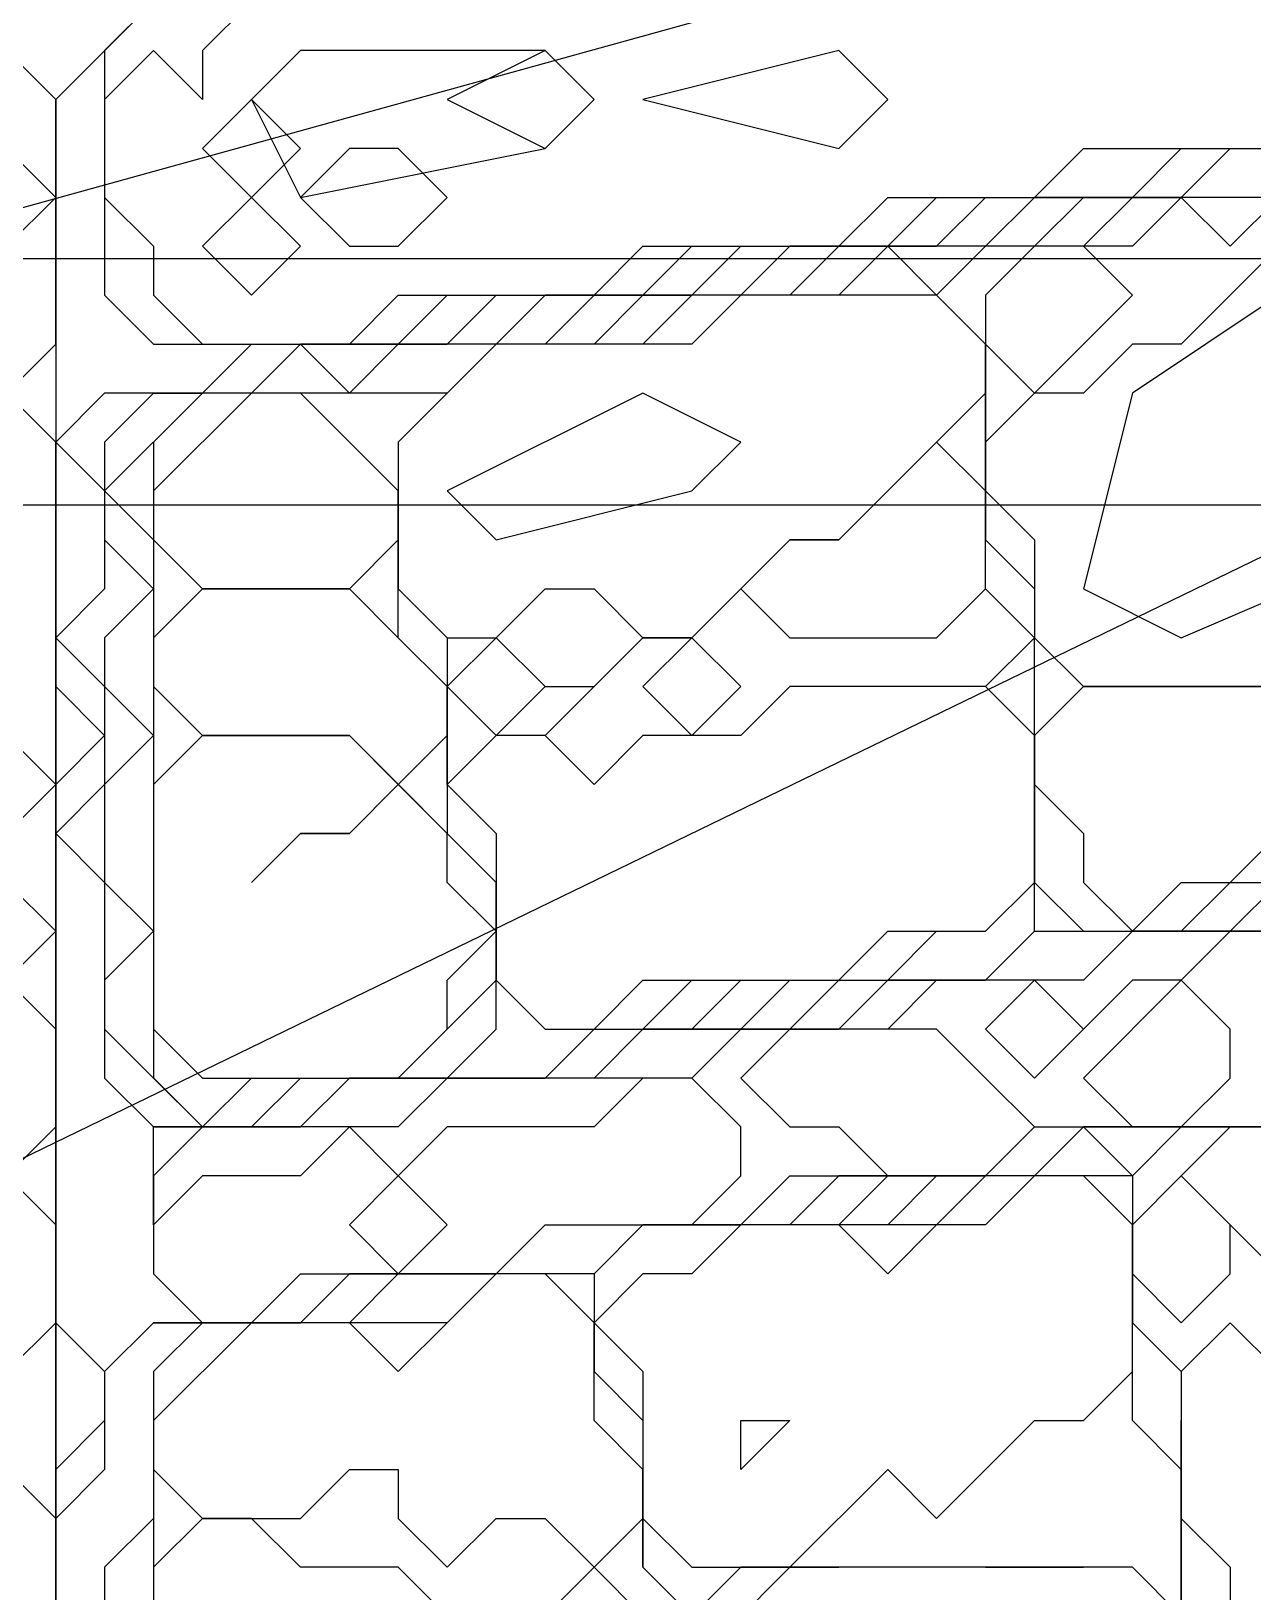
# Model space of a CAD drawing. Extents: x 46 to 224, y 52 to 151.
# Drawn here: x 108.45 to 123.3, y 118.78 to 137.76 of the extents above; entities that cross this region are included whole.
import ezdxf

# ---------------------------------------------------------------- set-up
doc = ezdxf.new("R2010")
doc.units = 0
doc.layers.add('OUTLINE', color=1, linetype='CONTINUOUS')

msp = doc.modelspace()

# ---------------------------------------------------------------- linework, layer by layer
for p, q in [((109.9341, 138.123), (108.7437, 136.9326)), ((109.9341, 138.123), (108.7437, 136.9326)), ((109.9341, 138.123), (109.3389, 137.5278)), ((111.1246, 138.123), (110.5294, 137.5278)), ((111.1246, 138.123), (110.5294, 137.5278)), ((108.7437, 136.9326), (108.1484, 137.5278)), ((109.3389, 137.5278), (109.3389, 134.5516)), ((109.9341, 137.5278), (109.3389, 136.9326)), ((109.9341, 137.5278), (109.3389, 136.9326)), ((110.5294, 136.9326), (109.9341, 137.5278)), ((110.5294, 136.9326), (109.9341, 137.5278)), ((110.5294, 137.5278), (110.5294, 136.9326)), ((110.5294, 137.5278), (110.5294, 136.9326)), ((111.7198, 137.5278), (111.1246, 136.9326)), ((111.7198, 137.5278), (111.1246, 136.9326)), ((114.696, 137.5278), (111.7198, 137.5278)), ((114.696, 137.5278), (111.7198, 137.5278)), ((114.696, 137.5278), (113.5056, 136.9326)), ((115.2913, 136.9326), (114.696, 137.5278)), ((115.2913, 136.9326), (114.696, 137.5278)), ((115.2913, 136.9326), (114.696, 137.5278)), ((118.2675, 137.5278), (115.8865, 136.9326)), ((118.2675, 137.5278), (115.8865, 136.9326)), ((118.8627, 136.9326), (118.2675, 137.5278)), ((118.8627, 136.9326), (118.2675, 137.5278)), ((108.7437, 136.9326), (108.7437, 85.7421)), ((108.7437, 136.9326), (108.7437, 85.7421)), ((108.7437, 133.9564), (108.7437, 136.9326)), ((109.3389, 136.9326), (109.3389, 135.7421)), ((109.3389, 136.9326), (109.3389, 135.7421)), ((111.1246, 136.9326), (110.5294, 136.3373)), ((111.1246, 136.9326), (111.7198, 135.7421)), ((111.1246, 136.9326), (111.7198, 135.7421)), ((111.7198, 136.3373), (111.1246, 136.9326)), ((113.5056, 136.9326), (114.696, 136.3373)), ((114.696, 136.3373), (115.2913, 136.9326)), ((114.696, 136.3373), (115.2913, 136.9326)), ((114.696, 136.3373), (115.2913, 136.9326)), ((115.8865, 136.9326), (118.2675, 136.3373)), ((115.8865, 136.9326), (118.2675, 136.3373)), ((118.2675, 136.3373), (118.8627, 136.9326)), ((118.2675, 136.3373), (118.8627, 136.9326)), ((108.7437, 135.7421), (108.1484, 136.3373)), ((110.5294, 136.3373), (111.1246, 135.7421)), ((111.1246, 135.7421), (111.7198, 136.3373)), ((111.7198, 135.7421), (114.696, 136.3373)), ((111.7198, 135.7421), (114.696, 136.3373)), ((112.3151, 136.3373), (111.7198, 135.7421)), ((112.9103, 136.3373), (112.3151, 136.3373)), ((113.5056, 135.7421), (112.9103, 136.3373)), ((120.6484, 135.7421), (121.2437, 136.3373)), ((120.6484, 135.7421), (121.2437, 136.3373)), ((121.2437, 136.3373), (124.2198, 136.3373)), ((121.2437, 136.3373), (124.2198, 136.3373)), ((121.8389, 135.7421), (122.4341, 136.3373)), ((122.4341, 135.7421), (123.0294, 136.3373)), ((122.4341, 135.7421), (123.0294, 136.3373)), ((122.4341, 136.3373), (124.8151, 136.3373)), ((123.0294, 136.3373), (125.4103, 136.3373)), ((123.0294, 136.3373), (125.4103, 136.3373)), ((108.1484, 135.1468), (108.7437, 135.7421)), ((109.3389, 135.7421), (109.9341, 135.1468)), ((109.3389, 135.7421), (109.9341, 135.1468)), ((111.1246, 135.7421), (110.5294, 135.1468)), ((111.7198, 135.1468), (111.1246, 135.7421)), ((111.7198, 135.7421), (112.3151, 135.1468)), ((112.9103, 135.1468), (113.5056, 135.7421)), ((118.2675, 135.1468), (118.8627, 135.7421)), ((118.2675, 135.1468), (118.8627, 135.7421)), ((118.8627, 135.1468), (119.4579, 135.7421)), ((118.8627, 135.7421), (120.6484, 135.7421)), ((118.8627, 135.7421), (120.6484, 135.7421)), ((119.4579, 135.1468), (120.0532, 135.7421)), ((119.4579, 135.1468), (120.0532, 135.7421)), ((119.4579, 135.7421), (121.8389, 135.7421)), ((120.6484, 135.7421), (120.0532, 135.1468)), ((120.0532, 135.7421), (122.4341, 135.7421)), ((120.6484, 135.7421), (120.0532, 135.1468)), ((120.0532, 135.7421), (122.4341, 135.7421)), ((123.6246, 135.7421), (120.6484, 135.7421)), ((123.6246, 135.7421), (120.6484, 135.7421)), ((121.2437, 135.7421), (120.6484, 135.1468)), ((121.2437, 135.7421), (120.6484, 135.1468)), ((121.2437, 135.7421), (120.6484, 135.1468)), ((121.8389, 135.7421), (121.2437, 135.1468)), ((121.8389, 135.7421), (121.2437, 135.1468)), ((121.8389, 135.7421), (121.2437, 135.1468)), ((124.2198, 135.7421), (121.2437, 135.7421)), ((124.2198, 135.7421), (121.2437, 135.7421)), ((121.8389, 135.7421), (121.2437, 135.1468)), ((124.2198, 135.7421), (121.2437, 135.7421)), ((124.8151, 135.7421), (121.8389, 135.7421)), ((124.8151, 135.7421), (121.8389, 135.7421)), ((124.8151, 135.7421), (121.8389, 135.7421)), ((124.8151, 135.7421), (121.8389, 135.7421)), ((122.4341, 135.7421), (121.8389, 135.1468)), ((123.0294, 135.1468), (122.4341, 135.7421)), ((123.6246, 135.7421), (123.0294, 135.1468)), ((109.9341, 135.1468), (109.9341, 134.5516)), ((109.9341, 135.1468), (109.9341, 134.5516)), ((110.5294, 135.1468), (111.1246, 134.5516)), ((111.1246, 134.5516), (111.7198, 135.1468)), ((112.3151, 135.1468), (112.9103, 135.1468)), ((115.2913, 134.5516), (115.8865, 135.1468)), ((115.2913, 134.5516), (115.8865, 135.1468)), ((115.8865, 134.5516), (116.4818, 135.1468)), ((115.8865, 135.1468), (118.2675, 135.1468)), ((115.8865, 135.1468), (118.2675, 135.1468)), ((116.4818, 134.5516), (117.077, 135.1468)), ((116.4818, 134.5516), (117.077, 135.1468)), ((116.4818, 135.1468), (118.8627, 135.1468)), ((117.6722, 135.1468), (117.077, 134.5516)), ((117.077, 135.1468), (119.4579, 135.1468)), ((117.6722, 135.1468), (117.077, 134.5516)), ((117.077, 135.1468), (119.4579, 135.1468)), ((120.0532, 135.1468), (117.6722, 135.1468)), ((120.0532, 135.1468), (117.6722, 135.1468)), ((118.2675, 135.1468), (117.6722, 134.5516)), ((118.2675, 135.1468), (117.6722, 134.5516)), ((118.2675, 135.1468), (117.6722, 134.5516)), ((118.8627, 135.1468), (118.2675, 134.5516)), ((118.8627, 135.1468), (118.2675, 134.5516)), ((118.8627, 135.1468), (118.2675, 134.5516)), ((120.6484, 135.1468), (118.2675, 135.1468)), ((120.6484, 135.1468), (118.2675, 135.1468)), ((118.8627, 135.1468), (118.2675, 134.5516)), ((120.6484, 135.1468), (118.2675, 135.1468)), ((121.2437, 135.1468), (118.8627, 135.1468)), ((121.2437, 135.1468), (118.8627, 135.1468)), ((121.2437, 135.1468), (118.8627, 135.1468)), ((119.4579, 134.5516), (118.8627, 135.1468)), ((120.0532, 135.1468), (119.4579, 134.5516)), ((121.2437, 135.1468), (120.0532, 135.1468)), ((120.6484, 135.1468), (120.0532, 134.5516)), ((120.6484, 135.1468), (120.0532, 134.5516)), ((121.8389, 135.1468), (120.6484, 135.1468)), ((121.2437, 135.1468), (120.6484, 135.1468)), ((121.8389, 134.5516), (121.2437, 135.1468)), ((123.6246, 135.1468), (122.4341, 133.9564)), ((109.3389, 134.5516), (109.9341, 133.9564)), ((109.9341, 134.5516), (110.5294, 133.9564)), ((109.9341, 134.5516), (110.5294, 133.9564)), ((112.3151, 133.9564), (112.9103, 134.5516)), ((112.3151, 133.9564), (112.9103, 134.5516)), ((112.9103, 133.9564), (113.5056, 134.5516)), ((112.9103, 134.5516), (115.2913, 134.5516)), ((112.9103, 134.5516), (115.2913, 134.5516)), ((113.5056, 133.9564), (114.1008, 134.5516)), ((113.5056, 133.9564), (114.1008, 134.5516)), ((113.5056, 134.5516), (115.8865, 134.5516)), ((114.696, 134.5516), (114.1008, 133.9564)), ((114.1008, 134.5516), (116.4818, 134.5516)), ((114.696, 134.5516), (114.1008, 133.9564)), ((114.1008, 134.5516), (116.4818, 134.5516)), ((117.077, 134.5516), (114.696, 134.5516)), ((117.077, 134.5516), (114.696, 134.5516)), ((115.2913, 134.5516), (114.696, 133.9564)), ((115.2913, 134.5516), (114.696, 133.9564)), ((115.2913, 134.5516), (114.696, 133.9564)), ((115.8865, 134.5516), (115.2913, 133.9564)), ((115.8865, 134.5516), (115.2913, 133.9564)), ((115.8865, 134.5516), (115.2913, 133.9564)), ((117.6722, 134.5516), (115.2913, 134.5516)), ((117.6722, 134.5516), (115.2913, 134.5516)), ((115.8865, 134.5516), (115.2913, 133.9564)), ((117.6722, 134.5516), (115.2913, 134.5516)), ((118.2675, 134.5516), (115.8865, 134.5516)), ((118.2675, 134.5516), (115.8865, 134.5516)), ((118.2675, 134.5516), (115.8865, 134.5516)), ((118.2675, 134.5516), (115.8865, 134.5516)), ((116.4818, 134.5516), (115.8865, 133.9564)), ((119.4579, 134.5516), (116.4818, 134.5516)), ((117.077, 134.5516), (116.4818, 133.9564)), ((119.4579, 134.5516), (117.077, 134.5516)), ((120.0532, 133.9564), (119.4579, 134.5516)), ((120.0532, 133.9564), (119.4579, 134.5516)), ((120.0532, 134.5516), (120.0532, 131.5754)), ((120.0532, 134.5516), (120.0532, 133.9564)), ((121.2437, 133.9564), (121.8389, 134.5516)), ((123.6246, 134.5516), (121.8389, 133.3611)), ((123.6246, 134.5516), (121.8389, 133.3611)), ((107.5532, 132.7659), (108.7437, 133.9564)), ((109.9341, 133.9564), (112.9103, 133.9564)), ((110.5294, 133.3611), (111.1246, 133.9564)), ((110.5294, 133.3611), (111.1246, 133.9564)), ((110.5294, 133.9564), (112.3151, 133.9564)), ((110.5294, 133.9564), (112.3151, 133.9564)), ((111.7198, 133.9564), (111.1246, 133.3611)), ((111.1246, 133.9564), (113.5056, 133.9564)), ((111.7198, 133.9564), (111.1246, 133.3611)), ((111.1246, 133.9564), (113.5056, 133.9564)), ((111.7198, 133.9564), (111.1246, 133.3611)), ((114.1008, 133.9564), (111.7198, 133.9564)), ((114.1008, 133.9564), (111.7198, 133.9564)), ((112.3151, 133.3611), (111.7198, 133.9564)), ((112.9103, 133.9564), (112.3151, 133.3611)), ((112.9103, 133.9564), (112.3151, 133.3611)), ((112.9103, 133.9564), (112.3151, 133.3611)), ((112.9103, 133.9564), (112.3151, 133.3611)), ((112.9103, 133.9564), (112.3151, 133.3611)), ((112.9103, 133.9564), (112.3151, 133.3611)), ((112.9103, 133.9564), (112.3151, 133.3611)), ((115.2913, 133.9564), (112.9103, 133.9564)), ((115.2913, 133.9564), (112.9103, 133.9564)), ((115.2913, 133.9564), (112.9103, 133.9564)), ((114.696, 133.9564), (112.9103, 133.9564)), ((114.696, 133.9564), (112.9103, 133.9564)), ((115.2913, 133.9564), (112.9103, 133.9564)), ((114.1008, 133.9564), (112.9103, 132.7659)), ((114.696, 133.9564), (112.9103, 133.9564)), ((114.1008, 133.9564), (113.5056, 133.3611)), ((115.8865, 133.9564), (114.1008, 133.9564)), ((116.4818, 133.9564), (114.1008, 133.9564)), ((120.0532, 130.9802), (120.0532, 133.9564)), ((120.0532, 133.9564), (120.6484, 133.3611)), ((120.0532, 133.3611), (120.0532, 133.9564)), ((120.6484, 133.3611), (121.2437, 133.9564)), ((121.8389, 133.9564), (121.2437, 133.3611)), ((122.4341, 133.9564), (121.8389, 133.9564)), ((108.7437, 132.7659), (108.1484, 133.3611)), ((108.7437, 132.7659), (108.1484, 133.3611)), ((109.3389, 133.3611), (108.7437, 132.7659)), ((109.3389, 133.3611), (108.7437, 132.7659)), ((109.3389, 133.3611), (108.7437, 132.7659)), ((109.9341, 133.3611), (109.3389, 132.7659)), ((109.9341, 133.3611), (109.3389, 132.7659)), ((109.9341, 133.3611), (109.3389, 132.7659)), ((111.1246, 133.3611), (109.3389, 133.3611)), ((112.3151, 133.3611), (109.3389, 133.3611)), ((110.5294, 133.3611), (109.3389, 132.1707)), ((112.3151, 133.3611), (109.3389, 133.3611)), ((112.3151, 133.3611), (109.9341, 133.3611)), ((112.3151, 133.3611), (109.9341, 133.3611)), ((112.3151, 133.3611), (109.9341, 133.3611)), ((111.1246, 133.3611), (109.9341, 133.3611)), ((109.9341, 133.3611), (110.5294, 133.3611)), ((111.1246, 133.3611), (109.9341, 133.3611)), ((109.9341, 133.3611), (110.5294, 133.3611)), ((110.5294, 133.3611), (109.9341, 132.7659)), ((111.1246, 133.3611), (109.9341, 132.1707)), ((112.3151, 133.3611), (110.5294, 133.3611)), ((113.5056, 133.3611), (110.5294, 133.3611)), ((111.7198, 133.3611), (111.1246, 133.3611)), ((112.3151, 132.7659), (111.7198, 133.3611)), ((115.8865, 133.3611), (113.5056, 132.1707)), ((115.8865, 133.3611), (113.5056, 132.1707)), ((117.077, 132.7659), (115.8865, 133.3611)), ((117.077, 132.7659), (115.8865, 133.3611)), ((119.4579, 132.7659), (120.0532, 133.3611)), ((120.0532, 133.3611), (120.0532, 132.1707)), ((120.0532, 132.7659), (120.0532, 133.3611)), ((120.6484, 133.3611), (120.0532, 132.7659)), ((121.2437, 133.3611), (120.6484, 133.3611)), ((121.8389, 133.3611), (121.2437, 130.9802)), ((121.8389, 133.3611), (121.2437, 130.9802)), ((108.7437, 86.3373), (108.7437, 132.7659)), ((108.7437, 86.3373), (108.7437, 132.7659)), ((108.7437, 132.7659), (108.7437, 129.7897)), ((108.7437, 132.7659), (109.3389, 132.1707)), ((108.7437, 132.7659), (109.3389, 132.1707)), ((109.3389, 132.7659), (109.3389, 131.5754)), ((109.3389, 132.7659), (109.3389, 131.5754)), ((109.3389, 132.7659), (109.3389, 131.5754)), ((109.9341, 132.7659), (109.9341, 125.0278)), ((112.9103, 132.1707), (112.3151, 132.7659)), ((112.9103, 132.7659), (112.9103, 130.9802)), ((116.4818, 132.1707), (117.077, 132.7659)), ((116.4818, 132.1707), (117.077, 132.7659)), ((118.2675, 131.5754), (119.4579, 132.7659)), ((119.4579, 132.7659), (118.2675, 131.5754)), ((120.0532, 132.1707), (119.4579, 132.7659)), ((120.0532, 132.1707), (120.0532, 132.7659)), ((120.0532, 132.7659), (120.0532, 132.1707)), ((109.3389, 132.1707), (109.3389, 130.9802)), ((109.3389, 132.1707), (109.9341, 131.5754)), ((109.3389, 132.1707), (109.3389, 130.9802)), ((109.9341, 132.1707), (109.9341, 131.5754)), ((112.9103, 132.1707), (112.9103, 130.9802)), ((112.9103, 131.5754), (112.9103, 132.1707)), ((112.9103, 132.1707), (112.9103, 130.9802)), ((112.9103, 131.5754), (112.9103, 132.1707)), ((112.9103, 131.5754), (112.9103, 132.1707)), ((113.5056, 132.1707), (114.1008, 131.5754)), ((113.5056, 132.1707), (114.1008, 131.5754)), ((114.1008, 131.5754), (116.4818, 132.1707)), ((114.1008, 131.5754), (116.4818, 132.1707)), ((120.0532, 132.1707), (120.6484, 131.5754)), ((120.0532, 131.5754), (120.0532, 132.1707)), ((122.4341, 130.3849), (126.6008, 132.1707)), ((122.4341, 130.3849), (126.6008, 132.1707)), ((109.3389, 131.5754), (109.9341, 130.9802)), ((109.3389, 131.5754), (109.9341, 130.9802)), ((109.3389, 131.5754), (109.9341, 130.9802)), ((109.9341, 131.5754), (109.9341, 125.0278)), ((109.9341, 131.5754), (110.5294, 130.9802)), ((112.3151, 130.9802), (112.9103, 131.5754)), ((112.9103, 130.9802), (112.9103, 131.5754)), ((112.9103, 130.3849), (112.9103, 131.5754)), ((116.4818, 130.3849), (117.6722, 131.5754)), ((117.6722, 131.5754), (116.4818, 130.3849)), ((116.4818, 130.3849), (117.6722, 131.5754)), ((117.6722, 131.5754), (117.077, 130.9802)), ((117.6722, 131.5754), (118.2675, 131.5754)), ((118.2675, 131.5754), (117.6722, 131.5754)), ((120.0532, 131.5754), (120.6484, 130.9802)), ((120.0532, 130.9802), (120.0532, 131.5754)), ((120.6484, 131.5754), (120.6484, 130.3849)), ((109.3389, 130.9802), (108.7437, 130.3849)), ((109.3389, 130.9802), (108.7437, 130.3849)), ((109.9341, 130.9802), (109.3389, 130.3849)), ((109.9341, 130.9802), (109.3389, 130.3849)), ((109.9341, 130.9802), (109.3389, 130.3849)), ((110.5294, 130.9802), (109.9341, 130.3849)), ((110.5294, 130.9802), (112.3151, 130.9802)), ((112.3151, 130.9802), (110.5294, 130.9802)), ((112.9103, 130.3849), (112.3151, 130.9802)), ((112.9103, 130.9802), (113.5056, 130.3849)), ((112.9103, 130.9802), (113.5056, 130.3849)), ((114.1008, 130.3849), (114.696, 130.9802)), ((114.696, 130.9802), (115.2913, 130.9802)), ((115.2913, 130.9802), (115.8865, 130.3849)), ((117.077, 130.9802), (117.6722, 130.3849)), ((119.4579, 130.3849), (120.0532, 130.9802)), ((120.6484, 130.3849), (120.0532, 130.9802)), ((120.6484, 130.9802), (120.6484, 130.3849)), ((121.2437, 130.9802), (122.4341, 130.3849)), ((121.2437, 130.9802), (122.4341, 130.3849)), ((108.7437, 130.3849), (109.3389, 129.7897)), ((108.7437, 130.3849), (109.3389, 129.7897)), ((109.3389, 130.3849), (109.3389, 129.7897)), ((109.3389, 130.3849), (109.3389, 129.7897)), ((109.3389, 130.3849), (109.3389, 129.7897)), ((109.9341, 130.3849), (109.9341, 129.7897)), ((113.5056, 129.7897), (112.9103, 130.3849)), ((113.5056, 129.7897), (112.9103, 130.3849)), ((113.5056, 130.3849), (113.5056, 129.7897)), ((113.5056, 130.3849), (114.1008, 130.3849)), ((114.1008, 130.3849), (113.5056, 129.7897)), ((114.696, 129.7897), (114.1008, 130.3849)), ((115.8865, 130.3849), (114.696, 129.1945)), ((115.2913, 129.7897), (115.8865, 130.3849)), ((115.8865, 130.3849), (116.4818, 130.3849)), ((116.4818, 130.3849), (115.8865, 130.3849)), ((115.8865, 130.3849), (116.4818, 130.3849)), ((116.4818, 130.3849), (115.8865, 129.7897)), ((117.077, 129.7897), (116.4818, 130.3849)), ((117.6722, 130.3849), (119.4579, 130.3849)), ((120.0532, 129.7897), (120.6484, 130.3849)), ((120.6484, 126.8135), (120.6484, 130.3849)), ((120.6484, 130.3849), (121.2437, 129.7897)), ((120.6484, 130.3849), (121.2437, 129.7897)), ((120.6484, 130.3849), (121.2437, 129.7897)), ((108.7437, 129.7897), (109.3389, 129.1945)), ((109.3389, 129.7897), (109.9341, 129.1945)), ((109.3389, 129.7897), (109.9341, 129.1945)), ((109.3389, 129.7897), (109.9341, 129.1945)), ((109.3389, 129.7897), (109.3389, 128.5992)), ((109.3389, 129.7897), (109.3389, 128.5992)), ((109.9341, 129.7897), (110.5294, 129.1945)), ((113.5056, 129.7897), (113.5056, 128.5992)), ((113.5056, 129.1945), (113.5056, 129.7897)), ((113.5056, 129.7897), (114.1008, 129.1945)), ((113.5056, 129.1945), (113.5056, 129.7897)), ((113.5056, 129.1945), (113.5056, 129.7897)), ((113.5056, 129.7897), (114.1008, 129.1945)), ((114.1008, 129.1945), (114.696, 129.7897)), ((114.1008, 129.1945), (114.696, 129.7897)), ((114.696, 129.7897), (115.2913, 129.7897)), ((115.8865, 129.7897), (116.4818, 129.1945)), ((116.4818, 129.1945), (117.077, 129.7897)), ((117.6722, 129.7897), (117.077, 129.1945)), ((120.0532, 129.7897), (117.6722, 129.7897)), ((120.6484, 129.1945), (120.0532, 129.7897)), ((120.6484, 129.1945), (120.0532, 129.7897)), ((121.2437, 129.7897), (120.6484, 129.1945)), ((121.2437, 129.7897), (120.6484, 129.1945)), ((121.2437, 129.7897), (120.6484, 129.1945)), ((121.2437, 129.7897), (123.0294, 129.7897)), ((123.0294, 129.7897), (121.2437, 129.7897)), ((121.2437, 129.7897), (127.196, 129.7897)), ((126.6008, 129.7897), (121.2437, 129.7897)), ((121.2437, 129.7897), (126.6008, 129.7897)), ((126.6008, 129.7897), (121.2437, 129.7897)), ((108.7437, 128.5992), (108.1484, 129.1945)), ((109.3389, 129.1945), (108.7437, 128.5992)), ((109.9341, 129.1945), (109.3389, 128.5992)), ((109.9341, 129.1945), (109.3389, 128.5992)), ((109.9341, 129.1945), (109.3389, 128.5992)), ((110.5294, 129.1945), (109.9341, 128.5992)), ((110.5294, 129.1945), (109.9341, 128.5992)), ((110.5294, 129.1945), (112.3151, 129.1945)), ((112.3151, 129.1945), (110.5294, 129.1945)), ((112.3151, 129.1945), (110.5294, 129.1945)), ((112.3151, 129.1945), (111.1246, 129.1945)), ((111.1246, 129.1945), (112.3151, 129.1945)), ((114.1008, 127.4088), (112.3151, 129.1945)), ((112.3151, 129.1945), (112.9103, 128.5992)), ((112.3151, 129.1945), (112.9103, 128.5992)), ((112.9103, 128.5992), (112.3151, 129.1945)), ((112.9103, 128.5992), (112.3151, 129.1945)), ((112.9103, 128.5992), (113.5056, 129.1945)), ((112.9103, 128.5992), (113.5056, 129.1945)), ((113.5056, 128.5992), (113.5056, 129.1945)), ((114.1008, 129.1945), (113.5056, 128.5992)), ((114.1008, 129.1945), (113.5056, 128.5992)), ((114.696, 129.1945), (114.1008, 129.1945)), ((114.696, 129.1945), (114.1008, 129.1945)), ((115.2913, 128.5992), (114.696, 129.1945)), ((115.8865, 129.1945), (115.2913, 128.5992)), ((117.077, 129.1945), (115.8865, 129.1945)), ((120.6484, 129.1945), (120.6484, 127.4088)), ((120.6484, 127.4088), (120.6484, 129.1945)), ((120.6484, 129.1945), (120.6484, 128.5992)), ((120.6484, 128.5992), (120.6484, 129.1945)), ((120.6484, 129.1945), (120.6484, 128.5992)), ((108.1484, 128.004), (108.7437, 128.5992)), ((108.7437, 128.5992), (108.7437, 122.0516)), ((109.3389, 128.5992), (108.7437, 128.004)), ((109.3389, 128.5992), (108.7437, 128.004)), ((109.3389, 128.5992), (109.3389, 127.4088)), ((109.3389, 128.5992), (109.3389, 127.4088)), ((109.3389, 128.5992), (109.3389, 127.4088)), ((109.9341, 128.5992), (109.9341, 125.623)), ((109.9341, 128.5992), (109.9341, 125.623)), ((112.3151, 128.004), (112.9103, 128.5992)), ((112.9103, 128.5992), (112.3151, 128.004)), ((112.3151, 128.004), (112.9103, 128.5992)), ((112.9103, 128.5992), (112.3151, 128.004)), ((113.5056, 128.004), (112.9103, 128.5992)), ((113.5056, 128.004), (112.9103, 128.5992)), ((113.5056, 128.5992), (113.5056, 128.004)), ((113.5056, 128.5992), (114.1008, 128.004)), ((120.6484, 128.5992), (121.2437, 128.004)), ((120.6484, 127.4088), (120.6484, 128.5992)), ((120.6484, 128.5992), (121.2437, 128.004)), ((108.7437, 128.004), (109.3389, 127.4088)), ((108.7437, 128.004), (109.3389, 127.4088)), ((111.1246, 127.4088), (111.7198, 128.004)), ((111.7198, 128.004), (111.1246, 127.4088)), ((111.7198, 128.004), (112.3151, 128.004)), ((112.3151, 128.004), (111.7198, 128.004)), ((111.7198, 128.004), (112.3151, 128.004)), ((112.3151, 128.004), (111.7198, 128.004)), ((113.5056, 128.004), (114.1008, 127.4088)), ((113.5056, 127.4088), (113.5056, 128.004)), ((113.5056, 127.4088), (113.5056, 128.004)), ((114.1008, 128.004), (114.1008, 126.2183)), ((120.6484, 126.8135), (120.6484, 128.004)), ((120.6484, 128.004), (120.6484, 127.4088)), ((120.6484, 126.8135), (120.6484, 128.004)), ((120.6484, 128.004), (120.6484, 127.4088)), ((120.6484, 126.8135), (120.6484, 128.004)), ((120.6484, 128.004), (120.6484, 127.4088)), ((120.6484, 126.8135), (120.6484, 128.004)), ((120.6484, 128.004), (120.6484, 127.4088)), ((120.6484, 126.8135), (120.6484, 128.004)), ((120.6484, 128.004), (120.6484, 127.4088)), ((121.2437, 128.004), (121.2437, 127.4088)), ((121.2437, 128.004), (121.2437, 127.4088)), ((123.0294, 127.4088), (123.6246, 128.004)), ((108.7437, 126.8135), (108.1484, 127.4088)), ((109.3389, 127.4088), (109.9341, 126.8135)), ((109.3389, 127.4088), (109.9341, 126.8135)), ((109.3389, 127.4088), (109.9341, 126.8135)), ((109.3389, 127.4088), (109.3389, 125.0278)), ((109.3389, 127.4088), (109.3389, 125.0278)), ((114.1008, 126.8135), (113.5056, 127.4088)), ((114.1008, 126.8135), (113.5056, 127.4088)), ((114.1008, 127.4088), (114.1008, 126.2183)), ((114.1008, 126.2183), (114.1008, 127.4088)), ((120.0532, 126.8135), (120.6484, 127.4088)), ((120.0532, 126.8135), (120.6484, 127.4088)), ((120.6484, 127.4088), (121.2437, 126.8135)), ((120.6484, 127.4088), (121.2437, 126.8135)), ((120.6484, 127.4088), (121.2437, 126.8135)), ((120.6484, 127.4088), (121.2437, 126.8135)), ((120.6484, 127.4088), (121.2437, 126.8135)), ((120.6484, 127.4088), (121.2437, 126.8135)), ((121.2437, 127.4088), (121.8389, 126.8135)), ((121.2437, 127.4088), (121.8389, 126.8135)), ((121.8389, 126.8135), (122.4341, 127.4088)), ((122.4341, 126.8135), (123.0294, 127.4088)), ((122.4341, 126.8135), (123.0294, 127.4088)), ((122.4341, 127.4088), (123.0294, 127.4088)), ((123.0294, 126.8135), (123.6246, 127.4088)), ((123.0294, 126.8135), (123.6246, 127.4088)), ((123.0294, 126.8135), (123.6246, 127.4088)), ((123.0294, 126.8135), (123.6246, 127.4088)), ((123.0294, 127.4088), (125.4103, 127.4088)), ((123.0294, 127.4088), (124.8151, 127.4088)), ((123.0294, 126.8135), (123.6246, 127.4088)), ((108.1484, 126.2183), (108.7437, 126.8135)), ((109.9341, 126.8135), (109.3389, 126.2183)), ((109.9341, 126.8135), (109.3389, 126.2183)), ((109.9341, 126.8135), (109.3389, 126.2183)), ((113.5056, 126.2183), (114.1008, 126.8135)), ((113.5056, 126.2183), (114.1008, 126.8135)), ((114.1008, 125.623), (114.1008, 126.8135)), ((114.1008, 126.8135), (114.1008, 126.2183)), ((114.1008, 125.623), (114.1008, 126.8135)), ((114.1008, 126.8135), (114.1008, 126.2183)), ((114.1008, 125.623), (114.1008, 126.8135)), ((114.1008, 126.8135), (114.1008, 126.2183)), ((114.1008, 125.623), (114.1008, 126.8135)), ((114.1008, 126.8135), (114.1008, 126.2183)), ((114.1008, 125.623), (114.1008, 126.8135)), ((114.1008, 126.8135), (114.1008, 126.2183)), ((114.1008, 125.623), (114.1008, 126.8135)), ((114.1008, 126.8135), (114.1008, 126.2183)), ((114.1008, 125.623), (114.1008, 126.8135)), ((114.1008, 126.8135), (114.1008, 126.2183)), ((118.2675, 126.2183), (118.8627, 126.8135)), ((118.8627, 126.2183), (119.4579, 126.8135)), ((118.8627, 126.8135), (120.0532, 126.8135)), ((119.4579, 126.8135), (120.0532, 126.8135)), ((120.0532, 126.2183), (120.6484, 126.8135)), ((120.0532, 126.2183), (120.6484, 126.8135)), ((120.0532, 126.2183), (120.6484, 126.8135)), ((120.0532, 126.2183), (120.6484, 126.8135)), ((120.0532, 126.2183), (120.6484, 126.8135)), ((120.0532, 126.2183), (120.6484, 126.8135)), ((120.0532, 126.2183), (120.6484, 126.8135)), ((120.0532, 126.2183), (120.6484, 126.8135)), ((120.6484, 126.8135), (123.6246, 126.8135)), ((120.6484, 126.8135), (123.6246, 126.8135)), ((121.2437, 126.8135), (123.0294, 126.8135)), ((121.2437, 126.8135), (123.0294, 126.8135)), ((121.2437, 126.8135), (123.0294, 126.8135)), ((121.8389, 126.8135), (121.2437, 126.2183)), ((121.2437, 126.8135), (123.0294, 126.8135)), ((121.2437, 126.8135), (122.4341, 126.8135)), ((121.2437, 126.8135), (123.0294, 126.8135)), ((123.6246, 126.8135), (121.8389, 126.8135)), ((121.8389, 126.8135), (122.4341, 126.8135)), ((123.0294, 126.8135), (122.4341, 126.2183)), ((124.2198, 126.8135), (123.0294, 126.8135)), ((108.7437, 125.623), (108.1484, 126.2183)), ((109.3389, 126.2183), (109.3389, 125.623)), ((109.3389, 126.2183), (109.3389, 125.623)), ((109.3389, 126.2183), (109.3389, 125.623)), ((112.9103, 125.0278), (114.1008, 126.2183)), ((113.5056, 125.623), (113.5056, 126.2183)), ((113.5056, 125.623), (113.5056, 126.2183)), ((114.1008, 126.2183), (114.696, 125.623)), ((114.1008, 126.2183), (114.696, 125.623)), ((114.1008, 126.2183), (114.696, 125.623)), ((114.1008, 126.2183), (114.696, 125.623)), ((114.1008, 126.2183), (114.696, 125.623)), ((114.1008, 126.2183), (114.696, 125.623)), ((114.1008, 126.2183), (114.696, 125.623)), ((114.1008, 126.2183), (114.696, 125.623)), ((114.1008, 126.2183), (114.696, 125.623)), ((115.2913, 125.623), (115.8865, 126.2183)), ((115.8865, 125.623), (116.4818, 126.2183)), ((115.8865, 126.2183), (118.2675, 126.2183)), ((116.4818, 125.623), (117.077, 126.2183)), ((116.4818, 126.2183), (118.8627, 126.2183)), ((117.077, 125.623), (117.6722, 126.2183)), ((117.077, 125.623), (117.6722, 126.2183)), ((117.077, 125.623), (117.6722, 126.2183)), ((117.077, 125.623), (117.6722, 126.2183)), ((117.077, 126.2183), (120.0532, 126.2183)), ((117.077, 125.623), (117.6722, 126.2183)), ((117.6722, 126.2183), (120.0532, 126.2183)), ((117.6722, 126.2183), (120.0532, 126.2183)), ((117.6722, 126.2183), (120.0532, 126.2183)), ((117.6722, 125.623), (118.2675, 126.2183)), ((117.6722, 126.2183), (120.0532, 126.2183)), ((117.6722, 126.2183), (120.0532, 126.2183)), ((118.8627, 126.2183), (118.2675, 125.623)), ((118.2675, 125.623), (118.8627, 126.2183)), ((118.2675, 126.2183), (120.0532, 126.2183)), ((121.2437, 126.2183), (118.8627, 126.2183)), ((118.8627, 126.2183), (120.0532, 126.2183)), ((119.4579, 126.2183), (118.8627, 125.623)), ((120.6484, 126.2183), (119.4579, 126.2183)), ((120.6484, 126.2183), (120.0532, 125.623)), ((120.6484, 126.2183), (120.0532, 125.623)), ((121.2437, 125.623), (120.6484, 126.2183)), ((121.2437, 125.623), (120.6484, 126.2183)), ((121.2437, 125.623), (120.6484, 126.2183)), ((121.8389, 126.2183), (121.2437, 125.623)), ((122.4341, 126.2183), (121.2437, 125.0278)), ((122.4341, 126.2183), (121.2437, 125.0278)), ((122.4341, 126.2183), (121.8389, 126.2183)), ((123.0294, 125.623), (122.4341, 126.2183)), ((123.0294, 125.623), (122.4341, 126.2183)), ((108.7437, 124.4326), (108.7437, 125.623)), ((109.3389, 125.623), (110.5294, 124.4326)), ((109.3389, 125.623), (110.5294, 124.4326)), ((109.3389, 125.623), (110.5294, 124.4326)), ((109.9341, 125.623), (110.5294, 125.0278)), ((109.9341, 125.623), (110.5294, 125.0278)), ((112.9103, 125.0278), (113.5056, 125.623)), ((112.9103, 125.0278), (113.5056, 125.623)), ((113.5056, 125.0278), (114.1008, 125.623)), ((113.5056, 125.0278), (114.1008, 125.623)), ((113.5056, 125.0278), (114.1008, 125.623)), ((113.5056, 125.0278), (114.1008, 125.623)), ((113.5056, 125.0278), (114.1008, 125.623)), ((113.5056, 125.0278), (114.1008, 125.623)), ((113.5056, 125.0278), (114.1008, 125.623)), ((114.696, 125.623), (117.077, 125.623)), ((114.696, 125.623), (117.077, 125.623)), ((114.696, 125.623), (117.077, 125.623)), ((114.696, 125.0278), (115.2913, 125.623)), ((114.696, 125.623), (117.6722, 125.623)), ((114.696, 125.623), (117.077, 125.623)), ((114.696, 125.623), (116.4818, 125.623)), ((114.696, 125.623), (115.8865, 125.623)), ((114.696, 125.623), (115.2913, 125.623)), ((114.696, 125.623), (117.077, 125.623)), ((115.8865, 125.623), (115.2913, 125.0278)), ((115.2913, 125.623), (118.2675, 125.623)), ((118.2675, 125.623), (115.8865, 125.623)), ((117.077, 125.623), (116.4818, 125.0278)), ((118.8627, 125.623), (117.077, 125.623)), ((117.6722, 125.623), (117.077, 125.0278)), ((117.6722, 125.623), (117.077, 125.0278)), ((119.4579, 125.623), (117.6722, 125.623)), ((119.4579, 125.623), (117.6722, 125.623)), ((120.0532, 125.0278), (119.4579, 125.623)), ((120.0532, 125.0278), (119.4579, 125.623)), ((120.0532, 125.623), (120.6484, 125.0278)), ((120.0532, 125.623), (120.6484, 125.0278)), ((120.6484, 125.0278), (121.2437, 125.623)), ((120.6484, 125.0278), (121.2437, 125.623)), ((123.0294, 125.0278), (123.0294, 125.623)), ((123.0294, 125.0278), (123.0294, 125.623)), ((109.3389, 125.0278), (109.9341, 124.4326)), ((109.3389, 125.0278), (109.9341, 124.4326)), ((109.9341, 125.0278), (110.5294, 124.4326)), ((109.9341, 125.0278), (110.5294, 124.4326)), ((110.5294, 124.4326), (111.1246, 125.0278)), ((110.5294, 124.4326), (111.1246, 125.0278)), ((110.5294, 125.0278), (112.9103, 125.0278)), ((110.5294, 125.0278), (112.9103, 125.0278)), ((111.1246, 124.4326), (111.7198, 125.0278)), ((111.1246, 124.4326), (111.7198, 125.0278)), ((111.1246, 124.4326), (111.7198, 125.0278)), ((111.1246, 124.4326), (111.7198, 125.0278)), ((111.1246, 125.0278), (113.5056, 125.0278)), ((111.1246, 125.0278), (112.9103, 125.0278)), ((111.1246, 124.4326), (111.7198, 125.0278)), ((111.7198, 125.0278), (113.5056, 125.0278)), ((111.7198, 125.0278), (113.5056, 125.0278)), ((111.7198, 125.0278), (113.5056, 125.0278)), ((112.3151, 125.0278), (111.7198, 124.4326)), ((111.7198, 124.4326), (112.3151, 125.0278)), ((111.7198, 124.4326), (112.3151, 125.0278)), ((111.7198, 125.0278), (113.5056, 125.0278)), ((111.7198, 125.0278), (113.5056, 125.0278)), ((115.2913, 125.0278), (112.3151, 125.0278)), ((112.3151, 125.0278), (114.696, 125.0278)), ((112.3151, 125.0278), (113.5056, 125.0278)), ((113.5056, 125.0278), (112.9103, 124.4326)), ((116.4818, 125.0278), (113.5056, 125.0278)), ((115.8865, 125.0278), (115.2913, 124.4326)), ((115.8865, 125.0278), (115.2913, 124.4326)), ((116.4818, 125.0278), (115.8865, 125.0278)), ((116.4818, 125.0278), (115.8865, 125.0278)), ((117.077, 124.4326), (116.4818, 125.0278)), ((117.077, 124.4326), (116.4818, 125.0278)), ((117.077, 125.0278), (117.6722, 124.4326)), ((117.077, 125.0278), (117.6722, 124.4326)), ((120.6484, 124.4326), (120.0532, 125.0278)), ((120.6484, 124.4326), (120.0532, 125.0278)), ((121.2437, 125.0278), (121.8389, 124.4326)), ((121.2437, 125.0278), (121.8389, 124.4326)), ((122.4341, 124.4326), (123.0294, 125.0278)), ((122.4341, 124.4326), (123.0294, 125.0278)), ((108.1484, 123.8373), (108.7437, 124.4326)), ((111.7198, 124.4326), (109.9341, 124.4326)), ((109.9341, 124.4326), (111.7198, 124.4326)), ((110.5294, 124.4326), (109.9341, 123.8373)), ((109.9341, 123.2421), (109.9341, 124.4326)), ((109.9341, 124.4326), (111.7198, 124.4326)), ((109.9341, 124.4326), (111.1246, 124.4326)), ((109.9341, 124.4326), (111.1246, 124.4326)), ((110.5294, 124.4326), (111.1246, 124.4326)), ((110.5294, 124.4326), (111.1246, 124.4326)), ((110.5294, 124.4326), (111.1246, 124.4326)), ((112.9103, 124.4326), (110.5294, 124.4326)), ((112.3151, 124.4326), (111.7198, 123.8373)), ((112.3151, 124.4326), (111.7198, 123.8373)), ((112.9103, 123.8373), (112.3151, 124.4326)), ((112.9103, 123.8373), (112.3151, 124.4326)), ((113.5056, 124.4326), (112.9103, 123.8373)), ((113.5056, 124.4326), (112.9103, 123.8373)), ((115.2913, 124.4326), (113.5056, 124.4326)), ((115.2913, 124.4326), (113.5056, 124.4326)), ((117.077, 123.8373), (117.077, 124.4326)), ((117.077, 123.8373), (117.077, 124.4326)), ((117.6722, 124.4326), (118.2675, 124.4326)), ((117.6722, 124.4326), (118.2675, 124.4326)), ((118.2675, 124.4326), (118.8627, 123.8373)), ((118.2675, 124.4326), (118.8627, 123.8373)), ((120.0532, 123.8373), (120.6484, 124.4326)), ((120.0532, 123.8373), (120.6484, 124.4326)), ((120.0532, 123.8373), (120.6484, 124.4326)), ((120.6484, 124.4326), (123.6246, 124.4326)), ((121.2437, 124.4326), (120.6484, 123.8373)), ((121.2437, 124.4326), (120.6484, 123.8373)), ((121.2437, 124.4326), (120.6484, 123.8373)), ((123.6246, 124.4326), (121.2437, 124.4326)), ((121.8389, 123.8373), (121.2437, 124.4326)), ((121.8389, 123.8373), (121.2437, 124.4326)), ((122.4341, 124.4326), (121.8389, 123.8373)), ((121.8389, 124.4326), (123.6246, 124.4326)), ((122.4341, 124.4326), (121.8389, 124.4326)), ((122.4341, 124.4326), (121.8389, 123.8373)), ((121.8389, 124.4326), (122.4341, 124.4326)), ((122.4341, 124.4326), (121.8389, 123.8373)), ((122.4341, 124.4326), (121.8389, 123.8373)), ((122.4341, 124.4326), (121.8389, 123.8373)), ((122.4341, 124.4326), (121.8389, 123.8373)), ((121.8389, 124.4326), (122.4341, 124.4326)), ((124.2198, 124.4326), (122.4341, 124.4326)), ((123.6246, 124.4326), (122.4341, 124.4326)), ((124.2198, 124.4326), (122.4341, 124.4326)), ((124.8151, 124.4326), (122.4341, 124.4326)), ((124.8151, 124.4326), (122.4341, 124.4326)), ((124.8151, 124.4326), (122.4341, 124.4326)), ((123.0294, 124.4326), (122.4341, 123.8373)), ((124.2198, 124.4326), (122.4341, 124.4326)), ((125.4103, 124.4326), (123.0294, 124.4326)), ((108.7437, 123.2421), (108.1484, 123.8373)), ((109.9341, 123.8373), (109.9341, 123.2421)), ((110.5294, 123.8373), (109.9341, 123.2421)), ((110.5294, 123.8373), (109.9341, 123.2421)), ((111.7198, 123.8373), (110.5294, 123.8373)), ((111.7198, 123.8373), (110.5294, 123.8373)), ((112.9103, 123.8373), (112.3151, 123.2421)), ((113.5056, 123.2421), (112.9103, 123.8373)), ((116.4818, 123.2421), (117.077, 123.8373)), ((116.4818, 123.2421), (117.077, 123.8373)), ((117.077, 123.2421), (117.6722, 123.8373)), ((117.6722, 123.8373), (120.0532, 123.8373)), ((118.2675, 123.8373), (117.6722, 123.2421)), ((118.2675, 123.8373), (117.6722, 123.2421)), ((118.2675, 123.8373), (117.6722, 123.2421)), ((118.8627, 123.8373), (118.2675, 123.2421)), ((120.6484, 123.8373), (118.2675, 123.8373)), ((120.6484, 123.8373), (118.2675, 123.8373)), ((120.6484, 123.8373), (118.2675, 123.8373)), ((121.8389, 123.8373), (118.8627, 123.8373)), ((118.8627, 123.8373), (120.0532, 123.8373)), ((119.4579, 123.8373), (118.8627, 123.8373)), ((118.8627, 123.8373), (120.0532, 123.8373)), ((119.4579, 123.8373), (118.8627, 123.2421)), ((119.4579, 123.8373), (118.8627, 123.2421)), ((118.8627, 123.8373), (120.0532, 123.8373)), ((120.0532, 123.8373), (119.4579, 123.8373)), ((121.2437, 123.8373), (119.4579, 123.8373)), ((121.2437, 123.8373), (119.4579, 123.8373)), ((120.0532, 123.8373), (119.4579, 123.2421)), ((121.2437, 123.8373), (120.0532, 123.8373)), ((120.6484, 123.8373), (120.0532, 123.2421)), ((121.2437, 123.8373), (120.6484, 123.8373)), ((121.8389, 123.2421), (121.2437, 123.8373)), ((121.8389, 123.2421), (121.2437, 123.8373)), ((121.8389, 123.2421), (121.2437, 123.8373)), ((121.8389, 123.2421), (121.2437, 123.8373)), ((121.8389, 123.8373), (121.8389, 123.2421)), ((121.8389, 123.8373), (121.8389, 123.2421)), ((121.8389, 123.8373), (121.8389, 122.0516)), ((122.4341, 123.8373), (121.8389, 123.2421)), ((123.0294, 123.2421), (122.4341, 123.8373)), ((122.4341, 123.8373), (123.6246, 122.6468)), ((108.7437, 122.0516), (108.7437, 123.2421)), ((109.9341, 123.2421), (109.9341, 122.6468)), ((109.9341, 123.2421), (109.9341, 122.6468)), ((112.3151, 123.2421), (112.9103, 122.6468)), ((112.9103, 122.6468), (113.5056, 123.2421)), ((114.1008, 122.6468), (114.696, 123.2421)), ((114.1008, 122.6468), (114.696, 123.2421)), ((114.1008, 122.6468), (114.696, 123.2421)), ((114.696, 123.2421), (117.077, 123.2421)), ((114.696, 123.2421), (116.4818, 123.2421)), ((114.696, 123.2421), (116.4818, 123.2421)), ((115.8865, 123.2421), (115.2913, 122.6468)), ((115.8865, 123.2421), (115.2913, 122.6468)), ((115.8865, 123.2421), (115.2913, 122.6468)), ((115.8865, 123.2421), (115.2913, 122.6468)), ((115.8865, 123.2421), (115.2913, 122.6468)), ((115.8865, 123.2421), (115.2913, 122.6468)), ((118.2675, 123.2421), (115.8865, 123.2421)), ((115.8865, 123.2421), (117.077, 123.2421)), ((116.4818, 123.2421), (115.8865, 123.2421)), ((117.6722, 123.2421), (115.8865, 123.2421)), ((117.6722, 123.2421), (115.8865, 123.2421)), ((118.8627, 123.2421), (115.8865, 123.2421)), ((118.8627, 123.2421), (115.8865, 123.2421)), ((117.6722, 123.2421), (115.8865, 123.2421)), ((117.077, 123.2421), (116.4818, 123.2421)), ((117.077, 123.2421), (116.4818, 122.6468)), ((117.077, 123.2421), (116.4818, 122.6468)), ((119.4579, 123.2421), (117.077, 123.2421)), ((118.2675, 123.2421), (117.077, 123.2421)), ((118.8627, 122.6468), (118.2675, 123.2421)), ((119.4579, 123.2421), (118.8627, 122.6468)), ((120.0532, 123.2421), (119.4579, 123.2421)), ((121.8389, 122.6468), (121.8389, 123.2421)), ((121.8389, 123.2421), (121.8389, 122.6468)), ((121.8389, 121.4564), (121.8389, 123.2421)), ((121.8389, 122.6468), (121.8389, 123.2421)), ((121.8389, 123.2421), (121.8389, 122.6468)), ((123.0294, 122.6468), (123.0294, 123.2421)), ((109.9341, 122.6468), (110.5294, 122.0516)), ((109.9341, 122.6468), (110.5294, 122.0516)), ((111.1246, 122.0516), (111.7198, 122.6468)), ((111.1246, 122.0516), (111.7198, 122.6468)), ((111.7198, 122.0516), (112.3151, 122.6468)), ((112.3151, 122.6468), (111.7198, 122.0516)), ((112.3151, 122.6468), (111.7198, 122.0516)), ((111.7198, 122.6468), (114.1008, 122.6468)), ((112.3151, 122.6468), (111.7198, 122.0516)), ((111.7198, 122.6468), (114.1008, 122.6468)), ((112.9103, 122.6468), (112.3151, 122.0516)), ((112.3151, 122.6468), (114.1008, 122.6468)), ((115.2913, 122.6468), (112.3151, 122.6468)), ((115.2913, 122.6468), (112.3151, 122.6468)), ((112.9103, 122.6468), (112.3151, 122.0516)), ((112.9103, 122.6468), (112.3151, 122.0516)), ((115.2913, 122.6468), (112.3151, 122.6468)), ((115.2913, 122.6468), (112.9103, 122.6468)), ((112.9103, 122.6468), (114.1008, 122.6468)), ((113.5056, 122.6468), (112.9103, 122.6468)), ((114.696, 122.6468), (112.9103, 122.6468)), ((114.696, 122.6468), (112.9103, 122.6468)), ((114.1008, 122.6468), (113.5056, 122.6468)), ((114.1008, 122.6468), (113.5056, 122.0516)), ((114.1008, 122.6468), (113.5056, 122.0516)), ((114.696, 122.6468), (114.1008, 122.6468)), ((114.696, 122.6468), (114.1008, 122.6468)), ((115.2913, 122.0516), (114.696, 122.6468)), ((115.2913, 122.0516), (114.696, 122.6468)), ((115.2913, 122.0516), (114.696, 122.6468)), ((115.2913, 122.0516), (114.696, 122.6468)), ((115.2913, 122.6468), (115.2913, 121.4564)), ((115.2913, 122.6468), (115.2913, 121.4564)), ((115.8865, 122.6468), (115.2913, 122.0516)), ((115.8865, 122.6468), (115.2913, 122.0516)), ((116.4818, 122.6468), (115.8865, 122.6468)), ((116.4818, 122.6468), (115.8865, 122.6468)), ((121.8389, 121.4564), (121.8389, 122.6468)), ((121.8389, 122.6468), (122.4341, 122.0516)), ((122.4341, 122.0516), (123.0294, 122.6468)), ((108.1484, 121.4564), (108.7437, 122.0516)), ((108.7437, 122.0516), (109.3389, 121.4564)), ((109.3389, 121.4564), (109.9341, 122.0516)), ((109.9341, 122.0516), (109.3389, 121.4564)), ((109.9341, 122.0516), (109.3389, 121.4564)), ((109.9341, 122.0516), (109.3389, 121.4564)), ((110.5294, 122.0516), (109.9341, 121.4564)), ((109.9341, 122.0516), (111.7198, 122.0516)), ((111.7198, 122.0516), (109.9341, 122.0516)), ((111.7198, 122.0516), (109.9341, 122.0516)), ((110.5294, 122.0516), (109.9341, 121.4564)), ((110.5294, 122.0516), (109.9341, 121.4564)), ((111.1246, 122.0516), (109.9341, 120.8611)), ((111.1246, 122.0516), (109.9341, 120.8611)), ((111.7198, 122.0516), (109.9341, 122.0516)), ((112.3151, 122.0516), (110.5294, 122.0516)), ((110.5294, 122.0516), (111.1246, 122.0516)), ((112.3151, 122.0516), (110.5294, 122.0516)), ((112.3151, 122.0516), (110.5294, 122.0516)), ((110.5294, 122.0516), (111.1246, 122.0516)), ((113.5056, 122.0516), (111.1246, 122.0516)), ((112.3151, 122.0516), (111.1246, 122.0516)), ((112.9103, 121.4564), (112.3151, 122.0516)), ((113.5056, 122.0516), (112.9103, 121.4564)), ((115.2913, 121.4564), (115.2913, 122.0516)), ((115.2913, 121.4564), (115.2913, 122.0516)), ((115.2913, 121.4564), (115.2913, 122.0516)), ((115.2913, 122.0516), (115.2913, 121.4564)), ((115.2913, 122.0516), (115.8865, 121.4564)), ((115.2913, 120.8611), (115.2913, 122.0516)), ((121.8389, 122.0516), (122.4341, 121.4564)), ((123.0294, 122.0516), (122.4341, 121.4564)), ((123.6246, 121.4564), (123.0294, 122.0516)), ((109.3389, 121.4564), (109.3389, 120.8611)), ((109.3389, 121.4564), (109.3389, 120.2659)), ((109.3389, 121.4564), (109.3389, 120.2659)), ((109.9341, 121.4564), (109.9341, 119.6707)), ((109.9341, 121.4564), (109.9341, 116.6945)), ((109.9341, 121.4564), (109.9341, 116.6945)), ((115.2913, 120.8611), (115.2913, 121.4564)), ((115.2913, 121.4564), (115.8865, 120.8611)), ((115.8865, 121.4564), (115.8865, 119.6707)), ((121.2437, 120.8611), (121.8389, 121.4564)), ((121.8389, 120.8611), (121.8389, 121.4564)), ((122.4341, 121.4564), (122.4341, 117.8849)), ((122.4341, 121.4564), (122.4341, 119.6707)), ((109.3389, 120.8611), (108.7437, 120.2659)), ((109.9341, 120.8611), (109.9341, 117.8849)), ((109.9341, 120.8611), (109.9341, 120.2659)), ((115.8865, 120.2659), (115.2913, 120.8611)), ((115.8865, 120.2659), (115.2913, 120.8611)), ((115.8865, 120.8611), (115.8865, 119.6707)), ((117.077, 120.8611), (117.6722, 120.8611)), ((117.6722, 120.8611), (117.077, 120.2659)), ((117.077, 120.2659), (117.077, 120.8611)), ((119.4579, 119.6707), (120.6484, 120.8611)), ((120.6484, 120.8611), (121.2437, 120.8611)), ((122.4341, 120.2659), (121.8389, 120.8611)), ((122.4341, 120.8611), (122.4341, 119.0754)), ((122.4341, 120.2659), (122.4341, 120.8611)), ((108.7437, 119.6707), (108.1484, 120.2659)), ((108.7437, 120.2659), (108.7437, 113.123)), ((109.3389, 120.2659), (108.7437, 119.6707)), ((109.3389, 120.2659), (108.7437, 119.6707)), ((109.9341, 120.2659), (110.5294, 119.6707)), ((111.7198, 119.6707), (112.3151, 120.2659)), ((112.3151, 120.2659), (112.9103, 120.2659)), ((112.9103, 120.2659), (112.9103, 119.6707)), ((115.8865, 119.0754), (115.8865, 120.2659)), ((115.8865, 120.2659), (115.8865, 119.0754)), ((115.8865, 119.0754), (115.8865, 120.2659)), ((115.8865, 120.2659), (115.8865, 119.0754)), ((115.8865, 119.0754), (115.8865, 120.2659)), ((115.8865, 119.6707), (115.8865, 120.2659)), ((117.6722, 119.0754), (118.8627, 120.2659)), ((118.8627, 120.2659), (119.4579, 119.6707)), ((122.4341, 119.0754), (122.4341, 120.2659)), ((122.4341, 117.2897), (122.4341, 120.2659)), ((108.7437, 117.8849), (108.7437, 119.6707)), ((108.7437, 119.6707), (108.7437, 117.2897)), ((108.7437, 119.6707), (108.7437, 117.2897)), ((109.9341, 119.6707), (109.3389, 119.0754)), ((110.5294, 119.6707), (109.9341, 119.0754)), ((110.5294, 119.6707), (111.7198, 119.6707)), ((111.1246, 119.6707), (110.5294, 119.6707)), ((111.7198, 119.0754), (111.1246, 119.6707)), ((112.9103, 119.6707), (113.5056, 119.0754)), ((113.5056, 119.0754), (114.1008, 119.6707)), ((114.1008, 119.6707), (114.696, 119.6707)), ((114.696, 119.6707), (115.2913, 119.0754)), ((115.2913, 119.0754), (115.8865, 119.6707)), ((115.8865, 119.6707), (116.4818, 119.0754)), ((115.8865, 119.6707), (116.4818, 119.0754)), ((122.4341, 119.6707), (123.0294, 119.0754)), ((109.3389, 119.0754), (109.3389, 118.4802)), ((109.9341, 119.0754), (109.9341, 117.8849)), ((112.3151, 119.0754), (111.7198, 119.0754)), ((112.9103, 119.0754), (112.3151, 119.0754)), ((113.5056, 118.4802), (112.9103, 119.0754)), ((115.2913, 119.0754), (114.696, 118.4802)), ((115.8865, 118.4802), (115.2913, 119.0754)), ((116.4818, 118.4802), (115.8865, 119.0754)), ((115.8865, 119.0754), (116.4818, 118.4802)), ((116.4818, 118.4802), (115.8865, 119.0754)), ((115.8865, 119.0754), (116.4818, 118.4802)), ((116.4818, 118.4802), (115.8865, 119.0754)), ((116.4818, 119.0754), (118.2675, 119.0754)), ((117.077, 119.0754), (116.4818, 118.4802)), ((116.4818, 119.0754), (117.6722, 119.0754)), ((117.6722, 119.0754), (116.4818, 117.8849)), ((118.2675, 119.0754), (117.077, 119.0754)), ((121.8389, 119.0754), (117.6722, 119.0754)), ((120.0532, 119.0754), (121.2437, 119.0754)), ((120.6484, 119.0754), (120.0532, 119.0754)), ((121.2437, 119.0754), (120.6484, 119.0754)), ((122.4341, 118.4802), (121.8389, 119.0754)), ((123.0294, 119.0754), (123.0294, 117.8849))]:
    msp.add_line(p, q)
at = {"layer": 'OUTLINE', "color": 1}
for p, q in [((70, 125), (135, 143)), ((100, 120), (135, 137)), ((55, 135), (215, 135)), ((50, 132), (220, 132))]:
    msp.add_line(p, q, dxfattribs=at)

doc.saveas('drawing.dxf')
